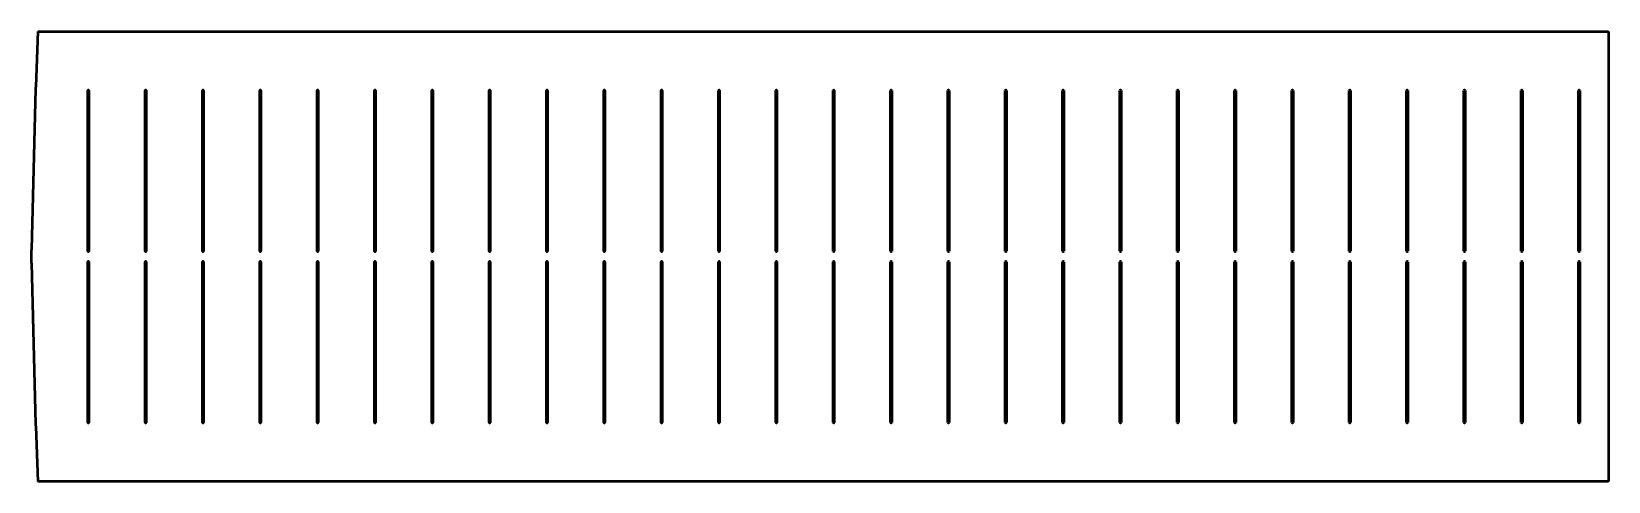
# Model space of a CAD drawing. Header units: millimetres. Extents: x 0 to 275, y 0 to 79.
import ezdxf

# ---------------------------------------------------------------- set-up
doc = ezdxf.new("R2010")
doc.units = ezdxf.units.MM
doc.layers.add('IV_INTERIOR_PROFILES', color=7, linetype='Continuous', lineweight=50)
doc.layers.add('IV_OUTER_PROFILE', color=7, linetype='Continuous', lineweight=50)

msp = doc.modelspace()

# ---------------------------------------------------------------- linework, layer by layer
at = {"layer": 'IV_INTERIOR_PROFILES'}
for p, q in [((9.8, 40.2), (9.8, 68.2)), ((10, 68.2), (10, 40.2)), ((19.8, 40.2), (19.8, 68.2)), ((20, 68.2), (20, 40.2)), ((29.8, 40.2), (29.8, 68.2)), ((30, 68.2), (30, 40.2)), ((39.8, 40.2), (39.8, 68.2)), ((40, 68.2), (40, 40.2)), ((49.8, 40.2), (49.8, 68.2)), ((50, 68.2), (50, 40.2)), ((59.8, 40.2), (59.8, 68.2)), ((60, 68.2), (60, 40.2)), ((69.8, 40.2), (69.8, 68.2)), ((70, 68.2), (70, 40.2)), ((79.8, 40.2), (79.8, 68.2)), ((80, 68.2), (80, 40.2)), ((89.8, 40.2), (89.8, 68.2)), ((90, 68.2), (90, 40.2)), ((99.8, 40.2), (99.8, 68.2)), ((100, 68.2), (100, 40.2)), ((109.8, 40.2), (109.8, 68.2)), ((110, 68.2), (110, 40.2)), ((119.8, 40.2), (119.8, 68.2)), ((120, 68.2), (120, 40.2)), ((129.8, 40.2), (129.8, 68.2)), ((130, 68.2), (130, 40.2)), ((139.8, 40.2), (139.8, 68.2)), ((140, 68.2), (140, 40.2)), ((149.8, 40.2), (149.8, 68.2)), ((150, 68.2), (150, 40.2)), ((159.8, 40.2), (159.8, 68.2)), ((160, 68.2), (160, 40.2)), ((169.8, 40.2), (169.8, 68.2)), ((170, 68.2), (170, 40.2)), ((179.8, 40.2), (179.8, 68.2)), ((180, 68.2), (180, 40.2)), ((189.8, 40.2), (189.8, 68.2)), ((190, 68.2), (190, 40.2)), ((199.8, 40.2), (199.8, 68.2)), ((200, 68.2), (200, 40.2)), ((209.8, 40.2), (209.8, 68.2)), ((210, 68.2), (210, 40.2)), ((219.8, 40.2), (219.8, 68.2)), ((220, 68.2), (220, 40.2)), ((229.8, 40.2), (229.8, 68.2)), ((230, 68.2), (230, 40.2)), ((239.8, 40.2), (239.8, 68.2)), ((240, 68.2), (240, 40.2)), ((249.8, 40.2), (249.8, 68.2)), ((250, 68.2), (250, 40.2)), ((259.8, 40.2), (259.8, 68.2)), ((260, 68.2), (260, 40.2)), ((269.8, 40.2), (269.8, 68.2)), ((270, 68.2), (270, 40.2)), ((9.8, 10.31), (9.8, 38.31)), ((10, 38.31), (10, 10.31)), ((19.8, 10.31), (19.8, 38.31)), ((20, 38.31), (20, 10.31)), ((29.8, 10.31), (29.8, 38.31)), ((30, 38.31), (30, 10.31)), ((39.8, 10.31), (39.8, 38.31)), ((40, 38.31), (40, 10.31)), ((49.8, 10.31), (49.8, 38.31)), ((50, 38.31), (50, 10.31)), ((59.8, 10.31), (59.8, 38.31)), ((60, 38.31), (60, 10.31)), ((69.8, 10.31), (69.8, 38.31)), ((70, 38.31), (70, 10.31)), ((79.8, 10.31), (79.8, 38.31)), ((80, 38.31), (80, 10.31)), ((89.8, 10.31), (89.8, 38.31)), ((90, 38.31), (90, 10.31)), ((99.8, 10.31), (99.8, 38.31)), ((100, 38.31), (100, 10.31)), ((109.8, 10.31), (109.8, 38.31)), ((110, 38.31), (110, 10.31)), ((119.8, 10.31), (119.8, 38.31)), ((120, 38.31), (120, 10.31)), ((129.8, 10.31), (129.8, 38.31)), ((130, 38.31), (130, 10.31)), ((139.8, 10.31), (139.8, 38.31)), ((140, 38.31), (140, 10.31)), ((149.8, 10.31), (149.8, 38.31)), ((150, 38.31), (150, 10.31)), ((159.8, 10.31), (159.8, 38.31)), ((160, 38.31), (160, 10.31)), ((169.8, 10.31), (169.8, 38.31)), ((170, 38.31), (170, 10.31)), ((179.8, 10.31), (179.8, 38.31)), ((180, 38.31), (180, 10.31)), ((189.8, 10.31), (189.8, 38.31)), ((190, 38.31), (190, 10.31)), ((199.8, 10.31), (199.8, 38.31)), ((200, 38.31), (200, 10.31)), ((209.8, 10.31), (209.8, 38.31)), ((210, 38.31), (210, 10.31)), ((219.8, 10.31), (219.8, 38.31)), ((220, 38.31), (220, 10.31)), ((229.8, 10.31), (229.8, 38.31)), ((230, 38.31), (230, 10.31)), ((239.8, 10.31), (239.8, 38.31)), ((240, 38.31), (240, 10.31)), ((249.8, 10.31), (249.8, 38.31)), ((250, 38.31), (250, 10.31)), ((259.8, 10.31), (259.8, 38.31)), ((260, 38.31), (260, 10.31)), ((269.8, 10.31), (269.8, 38.31)), ((270, 38.31), (270, 10.31))]:
    msp.add_line(p, q, dxfattribs=at)
for centre, start, end in [((9.9, 68.2), 360, 180), ((19.9, 68.2), 360, 180), ((29.9, 68.2), 360, 180), ((39.9, 68.2), 360, 180), ((49.9, 68.2), 0, 180), ((59.9, 68.2), 0, 180), ((69.9, 68.2), 0, 180), ((79.9, 68.2), 0, 180), ((89.9, 68.2), 360, 180), ((99.9, 68.2), 360, 180), ((109.9, 68.2), 360, 180), ((119.9, 68.2), 0, 180), ((129.9, 68.2), 0, 180), ((139.9, 68.2), 0, 180), ((149.9, 68.2), 0, 180), ((159.9, 68.2), 360, 180), ((169.9, 68.2), 360, 180), ((179.9, 68.2), 360, 180), ((189.9, 68.2), 360, 180), ((199.9, 68.2), 0, 180), ((209.9, 68.2), 0, 180), ((219.9, 68.2), 0, 180), ((229.9, 68.2), 360, 180), ((239.9, 68.2), 360, 180), ((249.9, 68.2), 360, 180), ((259.9, 68.2), 360, 180), ((269.9, 68.2), 0, 180), ((9.9, 40.2), 180, 0), ((19.9, 40.2), 180, 0), ((29.9, 40.2), 180, 0), ((39.9, 40.2), 180, 0), ((49.9, 40.2), 180, 0), ((59.9, 40.2), 180, 360), ((69.9, 40.2), 180, 0), ((79.9, 40.2), 180, 0), ((89.9, 40.2), 180, 0), ((99.9, 40.2), 180, 0), ((109.9, 40.2), 180, 0), ((119.9, 40.2), 180, 0), ((129.9, 40.2), 180, 360), ((139.9, 40.2), 180, 0), ((149.9, 40.2), 180, 0), ((159.9, 40.2), 180, 0), ((169.9, 40.2), 180, 0), ((179.9, 40.2), 180, 0), ((189.9, 40.2), 180, 0), ((199.9, 40.2), 180, 360), ((209.9, 40.2), 180, 0), ((219.9, 40.2), 180, 0), ((229.9, 40.2), 180, 0), ((239.9, 40.2), 180, 0), ((249.9, 40.2), 180, 0), ((259.9, 40.2), 180, 0), ((269.9, 40.2), 180, 0), ((9.9, 38.31), 0, 180), ((19.9, 38.31), 0, 180), ((29.9, 38.31), 0, 180), ((39.9, 38.31), 0, 180), ((49.9, 38.31), 0, 180), ((59.9, 38.31), 0, 180), ((69.9, 38.31), 0, 180), ((79.9, 38.31), 0, 180), ((89.9, 38.31), 0, 180), ((99.9, 38.31), 0, 180), ((109.9, 38.31), 0, 180), ((119.9, 38.31), 0, 180), ((129.9, 38.31), 0, 180), ((139.9, 38.31), 0, 180), ((149.9, 38.31), 0, 180), ((159.9, 38.31), 0, 180), ((169.9, 38.31), 0, 180), ((179.9, 38.31), 0, 180), ((189.9, 38.31), 0, 180), ((199.9, 38.31), 0, 180), ((209.9, 38.31), 0, 180), ((219.9, 38.31), 0, 180), ((229.9, 38.31), 0, 180), ((239.9, 38.31), 0, 180), ((249.9, 38.31), 0, 180), ((259.9, 38.31), 0, 180), ((269.9, 38.31), 0, 180), ((9.9, 10.31), 180, 0), ((19.9, 10.31), 180, 0), ((29.9, 10.31), 180, 0), ((39.9, 10.31), 180, 0), ((49.9, 10.31), 180, 0), ((59.9, 10.31), 180, 0), ((69.9, 10.31), 180, 0), ((79.9, 10.31), 180, 0), ((89.9, 10.31), 180, 0), ((99.9, 10.31), 180, 0), ((109.9, 10.31), 180, 0), ((119.9, 10.31), 180, 0), ((129.9, 10.31), 180, 0), ((139.9, 10.31), 180, 0), ((149.9, 10.31), 180, 0), ((159.9, 10.31), 180, 0), ((169.9, 10.31), 180, 0), ((179.9, 10.31), 180, 0), ((189.9, 10.31), 180, 0), ((199.9, 10.31), 180, 0), ((209.9, 10.31), 180, 0), ((219.9, 10.31), 180, 0), ((229.9, 10.31), 180, 0), ((239.9, 10.31), 180, 0), ((249.9, 10.31), 180, 0), ((259.9, 10.31), 180, 0), ((269.9, 10.31), 180, 0)]:
    msp.add_arc(centre, 0.1, start, end, dxfattribs=at)
at = {"layer": 'IV_OUTER_PROFILE'}
for p, q in [((1.07, 78.51), (0.73, 68.91)), ((1.07, 78.51), (275, 78.51)), ((275, 78.51), (275, 0)), ((0.71, 68.49), (0, 40.39)), ((0, 38.12), (0, 40.39)), ((0, 38.12), (0.71, 10.02)), ((0.73, 9.6), (1.07, 0)), ((275, 0), (1.07, 0))]:
    msp.add_line(p, q, dxfattribs=at)
for centre, radius, start, end in [((67.38, 64.89), 66.77, 176.5427, 176.907), ((15.31, 10.64), 14.62, 182.4431, 184.1073)]:
    msp.add_arc(centre, radius, start, end, dxfattribs=at)

doc.saveas('drawing.dxf')
